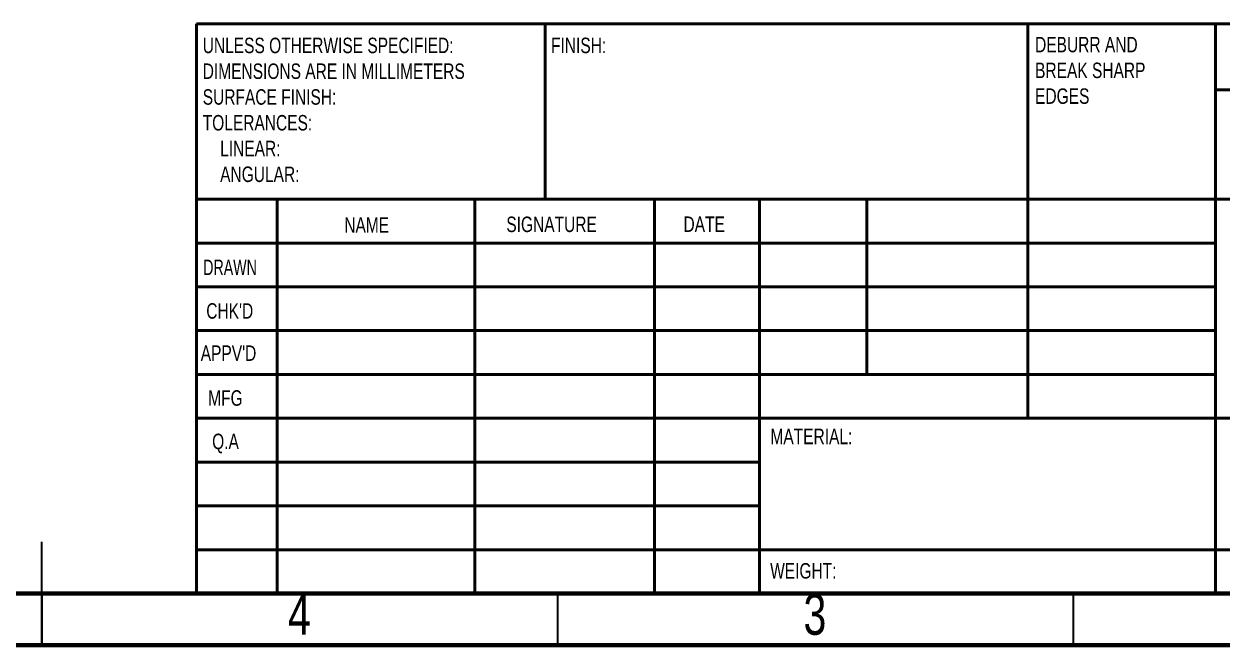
# Model space of a CAD drawing. Header units: millimetres. Extents: x 15 to 415, y 5 to 292.
# Drawn here: x 213.3 to 329.4, y 5 to 65.2 of the extents above; entities that cross this region are included whole.
import ezdxf

# ---------------------------------------------------------------- set-up
doc = ezdxf.new("R2010")
doc.units = ezdxf.units.MM
doc.styles.add('SLDTEXTSTYLE0', font='TXT', dxfattribs={"width": 0.75})
doc.styles.add('SLDTEXTSTYLE1', font='TXT', dxfattribs={"width": 0.686449})

# ---------------------------------------------------------------- blocks, each defined once
blk = doc.blocks.new('SW_NOTE_0')
at = {"color": 0, "linetype": 'Continuous', "lineweight": 0, "char_height": 1.5, "attachment_point": 1, "style": 'SLDTEXTSTYLE0'}
for s, insert in [('UNLESS OTHERWISE SPECIFIED:', (0, 1.93)), ('DIMENSIONS ARE IN MILLIMETERS', (0, -0.57)), ('SURFACE FINISH:', (0, -3.07)), ('TOLERANCES:', (0, -5.57)), ('LINEAR:', (1.69, -8.07)), ('ANGULAR:', (1.69, -10.57))]:
    blk.add_mtext(s, dxfattribs=dict(at, insert=insert))
blk = doc.blocks.new('SW_NOTE_1')
at = {"color": 0, "linetype": 'Continuous', "lineweight": 0, "char_height": 1.5, "attachment_point": 1, "style": 'SLDTEXTSTYLE0'}
for s, insert in [('DEBURR AND', (0, 1.93)), ('BREAK SHARP', (0, -0.57)), ('EDGES', (0, -3.07))]:
    blk.add_mtext(s, dxfattribs=dict(at, insert=insert))

msp = doc.modelspace()

# ---------------------------------------------------------------- linework, layer by layer
at = {"color": 7, "linetype": 'Continuous', "lineweight": 50}
for p, q in [((230, 65.25), (410, 65.25)), ((230, 65.25), (230, 10)), ((263.8, 48.25), (263.8, 65.25)), ((310.6, 65.25), (310.6, 27)), ((328.8, 65.25), (328.8, 10)), ((410, 58.875), (328.8, 58.875)), ((410, 48.25), (230, 48.25)), ((237.8, 48.25), (237.8, 10)), ((256.991, 48.25), (256.991, 10)), ((274.399, 48.25), (274.399, 10)), ((284.6, 10), (284.6, 48.25)), ((295, 31.25), (295, 48.25)), ((328.8, 44), (230, 44)), ((328.8, 39.75), (230, 39.75)), ((328.8, 35.5), (230, 35.5)), ((328.8, 31.25), (230, 31.25)), ((284.6, 27), (230, 27)), ((284.6, 27), (410, 27)), ((284.6, 22.75), (230, 22.75)), ((284.6, 18.5), (230, 18.5)), ((230, 14.25), (410, 14.25))]:
    msp.add_line(p, q, dxfattribs=at)
at = {"color": 7, "linetype": 'Continuous', "lineweight": 35}
for p, q in [((215, 5), (215, 15)), ((215, 10), (215, 5)), ((265, 10), (265, 5)), ((315, 10), (315, 5))]:
    msp.add_line(p, q, dxfattribs=at)
at = {"color": 7, "linetype": 'Continuous', "lineweight": 70}
for p, q in [((410, 10), (20, 10)), ((415, 5), (15, 5))]:
    msp.add_line(p, q, dxfattribs=at)

# ---------------------------------------------------------------- block references
at = {"color": 7, "linetype": 'Continuous', "lineweight": 0}
for name, p in [('SW_NOTE_0', (230.594, 61.987)), ('SW_NOTE_1', (311.309, 62.069))]:
    msp.add_blockref(name, p, dxfattribs=at)

# ---------------------------------------------------------------- texts
for s, insert, char_height, attachment_point, style in [('FINISH:', (264.371, 63.919), 1.5, 1, 'SLDTEXTSTYLE0'), ('NAME', (244.322, 46.501), 1.5, 1, 'SLDTEXTSTYLE0'), ('SIGNATURE', (260.034, 46.562), 1.5, 1, 'SLDTEXTSTYLE0'), ('DATE', (277.215, 46.576), 1.5, 1, 'SLDTEXTSTYLE0'), ('DRAWN', (230.643, 42.385), 1.5, 1, 'SLDTEXTSTYLE1'), ("CHK'D", (230.939, 38.162), 1.5, 1, 'SLDTEXTSTYLE0'), ("APPV'D", (230.402, 34.066), 1.5, 1, 'SLDTEXTSTYLE0'), ('MFG', (231.124, 29.716), 1.5, 1, 'SLDTEXTSTYLE0'), ('MATERIAL:', (285.646, 25.986), 1.5, 1, 'SLDTEXTSTYLE0'), ('Q.A', (231.509, 25.505), 1.5, 1, 'SLDTEXTSTYLE0'), ('WEIGHT:', (285.618, 12.949), 1.4986, 1, 'SLDTEXTSTYLE0'), ('4', (239.96, 9.965), 3.969, 2, 'SLDTEXTSTYLE0'), ('3', (289.96, 9.965), 3.969, 2, 'SLDTEXTSTYLE0')]:
    msp.add_mtext(s, dxfattribs=dict(at, insert=insert, char_height=char_height, attachment_point=attachment_point, style=style))

doc.saveas('drawing.dxf')
